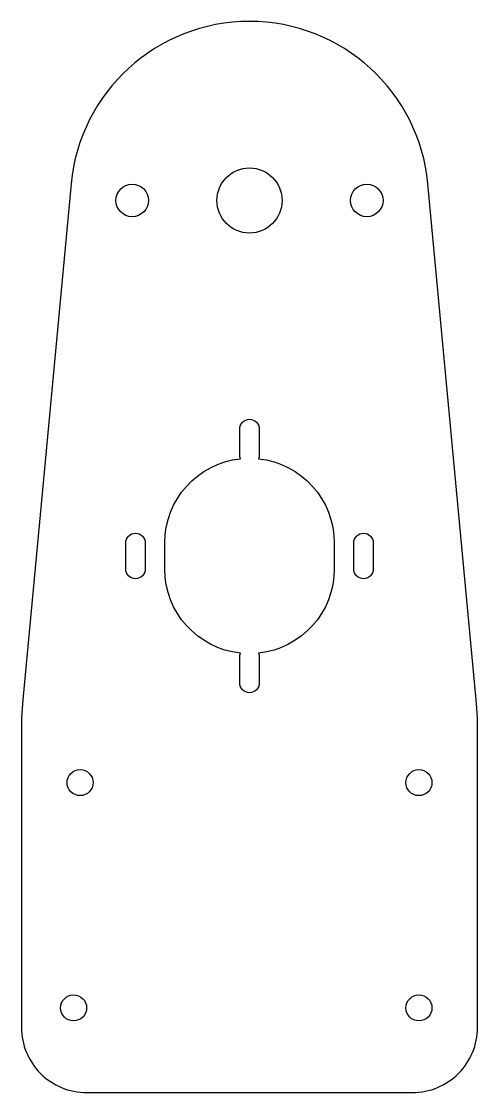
# Model space of a CAD drawing. Header units: millimetres. Extents: x -35 to 35, y -137 to 28.
import ezdxf

# ---------------------------------------------------------------- set-up
doc = ezdxf.new("R2010")
doc.units = ezdxf.units.MM

msp = doc.modelspace()

# ---------------------------------------------------------------- linework, layer by layer
for points in [[(-35, -127.01, 0.414214), (-25, -137.01), (25, -137.01, 0.414214), (35, -127.01), (35, -79.41), (34.78, -76.7), (27.38, 2.55, 0.911037), (-27.38, 2.55), (-34.78, -76.7), (-35, -79.41)], [(-13, -52.6, -0.383267), (-1.39, -39.67, -0.0985), (-1.5, -39.1), (-1.5, -35.1, -1), (1.5, -35.1), (1.5, -39.1, -0.0985), (1.39, -39.67, -0.383267), (13, -52.6), (13, -56.6, -0.383267), (1.39, -69.53, -0.0985), (1.5, -70.1), (1.5, -74.1, -1), (-1.5, -74.1), (-1.5, -70.1, -0.0985), (-1.39, -69.53, -0.383267), (-13, -56.6)], [(-19, -52.6, -1), (-16, -52.6), (-16, -56.6, -1), (-19, -56.6)], [(19, -56.6, -1), (16, -56.6), (16, -52.6, -1), (19, -52.6)]]:
    msp.add_lwpolyline(points, format="xyb", close=True)
for centre, radius in [((0, 0), 5), ((-18, 0), 2.5), ((18, 0), 2.5), ((-26, -89.41), 2), ((26, -89.41), 2), ((-27, -124.01), 2), ((26, -124.01), 2)]:
    msp.add_circle(centre, radius)

doc.saveas('drawing.dxf')
